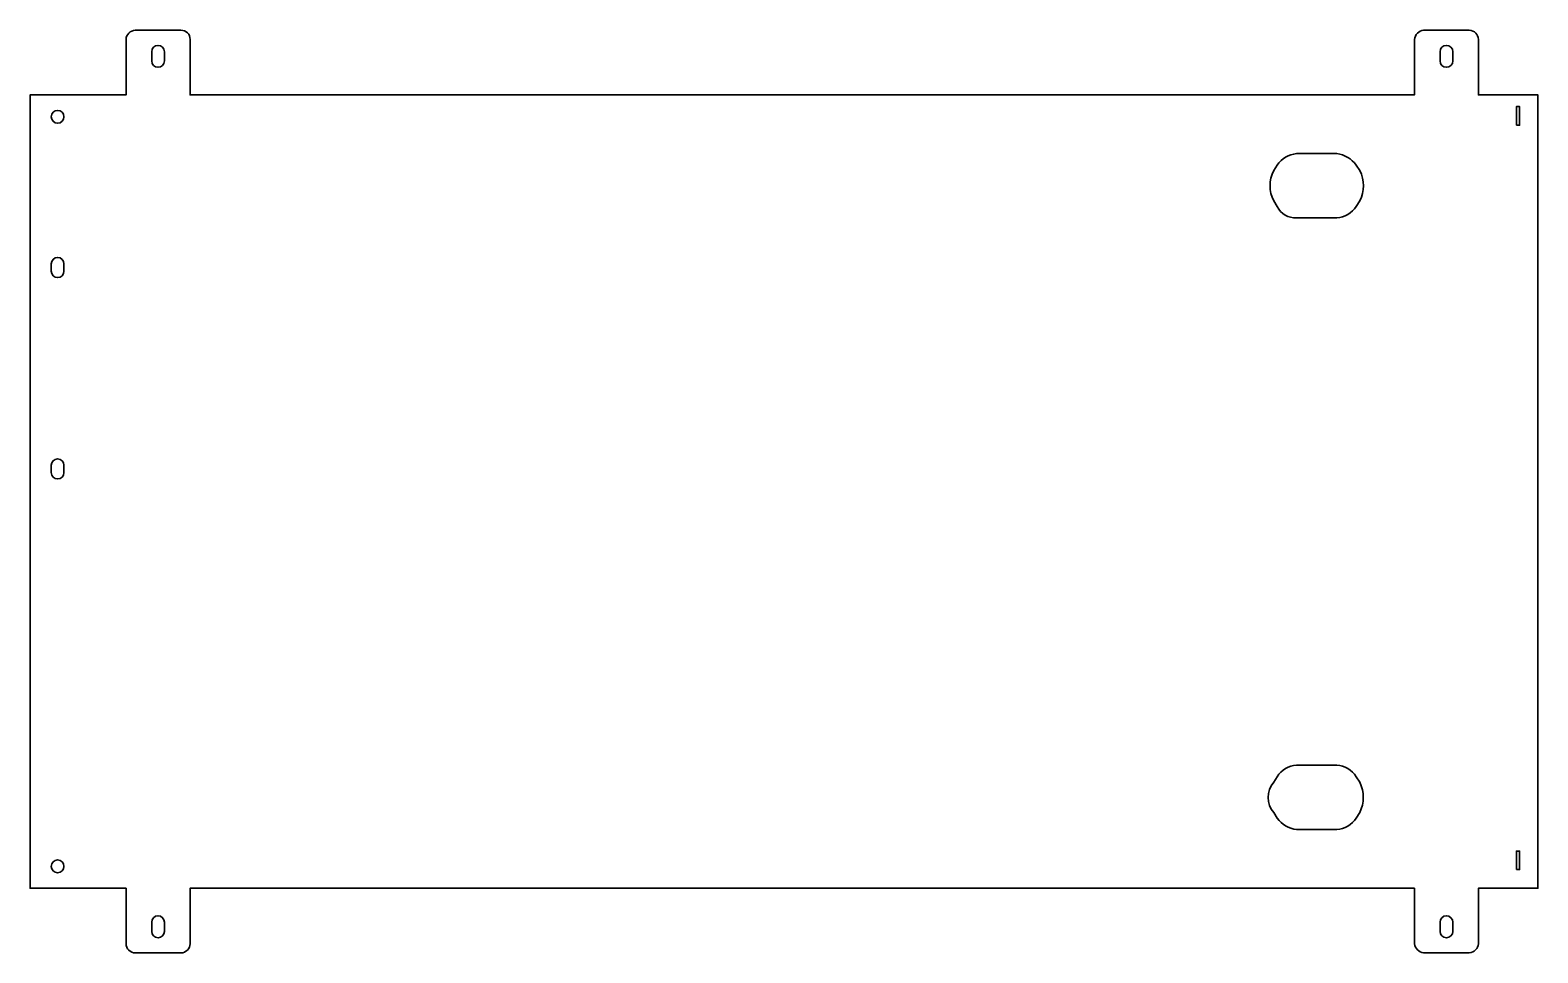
# Model space of a CAD drawing. Header units: millimetres. Extents: x -412 to 412, y -252 to 252.
import ezdxf

# ---------------------------------------------------------------- set-up
doc = ezdxf.new("R2010")
doc.units = ezdxf.units.MM
doc.layers.add('Default Layer', color=7, linetype='Continuous', lineweight=30)

msp = doc.modelspace()

# ---------------------------------------------------------------- linework, layer by layer
at = {"layer": 'Default Layer', "color": 18, "lineweight": 30, "true_color": 0x000000, "extrusion": (0, 0, -1)}
for points in [[(-380, 247.39), (-380, 217.07), (-380, 217.07), (-412.5, 217.07), (-412.5, 217.07), (-412.5, -217.07), (-412.5, -217.07), (-380, -217.07), (-380, -217.07), (-380, -247.39), (-380, -247.39, 0.374131), (-375, -252.39), (-375, -252.39), (-350, -252.39), (-350, -252.39, 0.335997), (-345, -247.39), (-345, -247.39), (-345, -217.07), (-345, -217.07), (325, -217.07), (325, -217.07), (325, -247.39), (325, -247.39), (325.1, -248.37), (325.1, -248.37), (325.38, -249.31), (325.38, -249.31), (325.84, -250.17), (325.84, -250.17), (326.46, -250.93), (326.46, -250.93), (327.23, -251.55), (327.23, -251.55), (328.09, -252.01), (328.09, -252.01), (329.02, -252.3), (329.02, -252.3), (330, -252.39), (330, -252.39), (355, -252.39), (355, -252.39), (355.98, -252.3), (355.98, -252.3), (356.91, -252.01), (356.91, -252.01), (357.77, -251.55), (357.77, -251.55), (358.54, -250.93), (358.54, -250.93), (359.16, -250.17), (359.16, -250.17), (359.62, -249.31), (359.62, -249.31), (359.9, -248.37), (359.9, -248.37), (360, -247.39), (360, -247.39), (360, -217.07), (360, -217.07), (412.5, -217.07), (412.5, -217.07), (412.5, 217.07), (412.5, 217.07), (360, 217.07), (360, 217.07), (360, 247.39), (360, 247.39, 0.407629), (355, 252.39), (355, 252.39), (330, 252.39), (330, 252.39, 0.451436), (325, 247.39), (325, 247.39), (325, 217.07), (325, 217.07), (-345, 217.07), (-345, 217.07), (-345, 247.39), (-345, 247.39, 0.374133), (-350, 252.39), (-350, 252.39), (-375, 252.39), (-375, 252.39, 0.394862), (-380, 247.39)], [(346, 235.64), (346, 240.64), (346, 240.64, 1), (339, 240.64), (339, 240.64), (339, 235.64), (339, 235.64, 1), (346, 235.64)], [(-359, 235.64), (-359, 240.64), (-359, 240.64, 1), (-366, 240.64), (-366, 240.64), (-366, 235.64), (-366, 235.64, 1), (-359, 235.64)], [(-315.01, 159.07), (-313.13, 156.01), (-313.13, 156.01, 0.230244), (-302.5, 149.76), (-302.5, 149.76), (-280.5, 149.76), (-280.5, 149.76, 0.299788), (-269.86, 156.01), (-269.86, 156.01), (-267.99, 159.07), (-267.99, 159.07, 0.247872), (-267.99, 175.61), (-267.99, 175.61), (-269.87, 178.66), (-269.87, 178.66, 0.221118), (-280.5, 184.91), (-280.5, 184.91), (-302.5, 184.91), (-302.5, 184.91, 0.200562), (-313.13, 178.66), (-313.13, 178.66), (-315.01, 175.61), (-315.01, 175.61, 0.250057), (-315.01, 159.07)], [(401, 120.6), (401, 124.6), (401, 124.6, 1), (394, 124.6), (394, 124.6), (394, 120.6), (394, 120.6, 1), (401, 120.6)], [(401, 10.4), (401, 14.4), (401, 14.4, 1), (394, 14.4), (394, 14.4), (394, 10.4), (394, 10.4, 1), (401, 10.4)], [(-315.01, -175.61), (-313.13, -178.66), (-313.13, -178.66, 0.240326), (-302.5, -184.91), (-302.5, -184.91), (-280.5, -184.91), (-280.5, -184.91, 0.216872), (-269.87, -178.66), (-269.87, -178.66), (-267.99, -175.61), (-267.99, -175.61, 0.369011), (-267.99, -159.06), (-267.99, -159.06), (-269.86, -156.01), (-269.86, -156.01, 0.249907), (-280.5, -149.76), (-280.5, -149.76), (-302.5, -149.76), (-302.5, -149.76, 0.24036), (-313.13, -156.01), (-313.13, -156.01), (-315.01, -159.06), (-315.01, -159.06, 0.241164), (-315.01, -175.61)], [(346, -240.64), (346, -235.64), (346, -235.64, 1), (339, -235.64), (339, -235.64), (339, -240.64), (339, -240.64, 1), (346, -240.64)], [(-359, -240.64), (-359, -235.64), (-359, -235.64, 1), (-366, -235.64), (-366, -235.64), (-366, -240.64), (-366, -240.64, 1), (-359, -240.64)]]:
    msp.add_lwpolyline(points, format="xyb", dxfattribs=at)
for points in [[(-400.8, 200.47), (-400.8, 210.67), (-400.8, 210.67), (-402.5, 210.67), (-402.5, 210.67), (-402.5, 200.47), (-402.5, 200.47), (-400.8, 200.47)], [(-400.8, -206.87), (-400.8, -196.67), (-400.8, -196.67), (-402.5, -196.67), (-402.5, -196.67), (-402.5, -206.87), (-402.5, -206.87), (-400.8, -206.87)]]:
    msp.add_lwpolyline(points, dxfattribs=at)
at = {"layer": 'Default Layer', "color": 18, "lineweight": 30, "true_color": 0x000000}
for centre in [(-397.5, 205.07), (-397.5, -205.07)]:
    msp.add_circle(centre, 3.5, dxfattribs=at)

doc.saveas('drawing.dxf')
